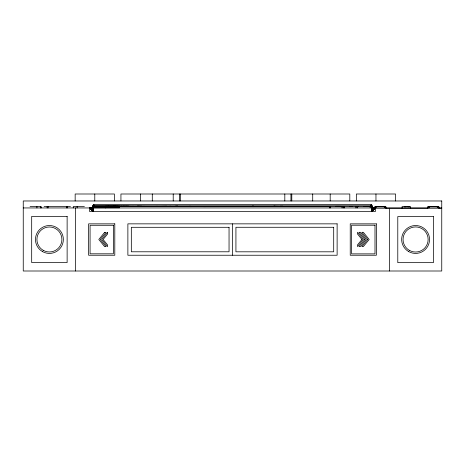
<?xml version="1.0" encoding="UTF-8"?>
<svg xmlns="http://www.w3.org/2000/svg" width="465" height="465" viewBox="0 0 465 465"><rect width="100%" height="100%" fill="white"/><g stroke="black" fill="none" stroke-linecap="round" stroke-linejoin="round"><path stroke-width="0.7" d="M94.267 206.477L93 206.553L114.448 206.477M118.953 206.251L123.341 206.536L123.341 206.233L105.642 206.257L118.284 206.251M122.08 206.536L122.08 206.228L119.552 206.39M129.659 206.239C128.782 206.913 124.097 206.443 128.398 206.239L123.341 206.233M133.455 206.239L133.455 206.53M141.04 206.53L141.04 206.228L137.251 206.245L143.569 206.53L143.569 206.239M147.359 206.53L166.743 206.251M176.438 206.472L175.171 206.512M247.235 206.512L93 206.251L93 207.785L119.552 207.762L119.546 206.228L93 206.251L105.642 206.228L105.642 207.948M191.609 206.669C190.929 206.565 187.18 206.338 190.342 206.257M196.666 206.669L199.194 206.39L196.666 206.53M197.927 206.669L197.927 206.373L201.723 206.669M202.984 206.669L205.513 206.669M190.342 206.669L204.251 206.53M210.569 206.669L213.104 206.39L210.569 206.53M211.837 206.669L211.837 206.39M219.422 206.669L204.251 206.669M218.155 206.53L233.325 206.512M225.74 206.669L223.212 206.53M329.406 207.948L329.406 206.477L188.761 206.472M330.673 207.948L330.673 206.512L328.145 206.512M342.048 207.948L342.048 206.512L344.577 206.512L344.577 207.948M343.315 207.948L343.315 206.53M355.958 207.948L355.958 206.512L358.486 206.512M357.219 207.948L357.219 206.53M373.075 207.989L372.634 208.227L375.488 207.948L375.488 211.436L89.513 211.436L89.513 207.948L93 208.105L93 211.436L89.513 207.948C91.123 207.652 91.285 209.401 93 209.674M93.709 206.024L93.709 205.42L93 205.379L94.011 205.205M372 207.948L371.994 207.111L369.855 207.07L369.861 206.512L371.279 206.483L372 206.553L93 206.53L93.721 206.483L93.721 205.792L371.279 205.792L371.279 206.541L372 206.553L372 208.227L375.488 207.948L372 211.436L372 208.006L375.488 207.948L372 211.401M104.375 206.53L95.528 206.53M130.927 206.53L130.927 206.239M132.188 206.53L132.194 206.239M144.83 206.53L144.83 206.239M177.7 206.512L161.268 206.53M253.553 206.669L257.348 206.53M268.724 206.547L264.934 206.53M323.088 206.384C317.217 206.855 331.196 206.076 321.821 206.53M338.258 206.321L335.73 206.53L340.787 206.53M364.804 206.512L366.071 206.379L363.543 206.384L368.6 206.53M93.709 205.89L93.709 205.42L93 205.617L93.715 205.699L93 206.018L93.721 206.547M115.756 206.251C115.181 205.181 114.169 207.059 114.495 206.111M371.122 207.088L371.128 206.53L372 206.396L371.285 205.983L372 205.803L371.291 205.28L371.291 204.583L93.709 204.583L93.709 205.28L93 205.205L93 208.105L91.948 208.291C90.001 207.425 95.418 208.692 91.326 208.204M371.64 206.547L371.279 206.483L371.291 204.583M373.058 208.651L374.488 208.337L372 209.698L372.872 209.564C376.836 206.698 373.349 210.163 372 210.383L372.872 209.058M93.634 206.541L93 206.506L93.721 206.483L93.709 204.583M370.547 205.205L372 205.205L372 208.227L375.488 207.948L372 211.116L375.488 207.948L372 208.076L375.488 207.948L372 211.186L375.488 207.948L372.035 208.169L375.488 207.948L372 211.255L375.488 207.948L372 208.285L375.488 207.948L372 211.366L375.488 207.948L23.25 207.948M93.709 206.512L93.477 206.448M373.139 208.192L372 209.297L375.488 207.948L372 208.024L374.482 207.971M372 208.308L375.488 207.948L372 211.087L375.488 207.948L372.918 208.058M90.065 208.442L89.513 207.948L93 211.273C91.216 210.587 91.175 208.419 89.513 207.948L93 211.11M92.605 210.046L91.838 209.651L92.57 210.122M90.117 207.965L93 208.355L91.46 208.093L92.087 208.239M373.36 208.151L375.488 207.948L372 211.017L373.255 209.512L375.488 207.948L372 208.128L372.965 208.035M373.761 207.977C376.371 207.925 370.657 208.262 372.657 208.111M372.895 208.192L374.453 208.058M374.837 208.512L375.156 208.221M374.837 208.46L372 210.662L375.488 207.948L373.924 208.029M372 211.034L375.488 207.948L373.802 208.093M372 208.622L372.86 208.378L372 208.959L375.488 207.948L372 210.976L375.488 207.948L372 208.523L374.941 208.076M372 210.959L375.488 207.948L372 209.297M372 210.383L375.488 207.948L372 210.104L374.988 208.14M374.488 208.337L373.744 208.826L374.18 208.965M372.692 208.146L373.139 208.07M372 208.791L373.244 208.814L375.069 208.018M373.622 208.047C370.076 208.157 375.336 207.931 373.052 207.994M372 209.698L374.685 208.442L372.872 209.564M375.703 207.251L377.202 206.553M90.425 208.006L89.513 207.948L93 211.273M372 208.704L372.86 208.378M430.172 206.553L428.55 207.251L430.311 206.553M375.162 207.251L376.836 206.553M374.982 207.251L376.714 206.553M429.753 206.553L427.8 207.251L429.846 206.553M427.992 207.251L429.916 206.553M89.972 208.012L93 208.936L91.605 208.936M385.95 208.227L385.95 206.972L384.619 206.553L376.121 206.553L374.79 206.972L374.79 208.227M376.121 206.553L374.79 206.972L385.95 206.972L384.619 206.553M372 208.523L372.035 208.169M438.96 208.227L438.96 206.972L437.582 206.553L429.178 206.553L427.8 206.972L427.8 208.227M91.739 208.895L91.989 210.424M429.189 206.553L427.8 206.972L438.96 206.972L437.571 206.553M372.32 208.616L372.843 208.465L372.169 208.57M374.279 208.006L373.976 208.012M373.854 208.07L373.261 208.117M374.151 208.337L372.825 208.553L374.651 208.035M373.302 208.105L373.017 208.122M114.489 206.512L113.228 206.257L114.541 206.245M91.593 208.244L93 207.948M91.745 207.948C91.96 208.75 92.361 206.588 92.727 209.326L93 209.424L91.605 209.424M374.488 208.175L374.819 208.14M371.291 205.28L372 205.205M372 208.215L372.575 208.157M91.094 208.117L90.704 208.117M92.105 208.291L93 208.221L91.326 207.948M372.808 208.105L373.372 208.076M371.279 206.541L369.861 206.512L371.279 206.483M372 208.047L372.587 208M175.171 206.53L175.171 206.233L177.7 206.222L177.7 206.53M280.104 206.251L282.633 206.262L280.104 206.53M143.569 206.448L141.04 206.228M168.853 206.53L171.382 206.53L170.114 206.239L168.853 206.53L171.382 206.53M239.649 206.512C234.511 206.216 244.7 206.594 239.649 206.39M252.292 206.251L253.553 206.233L253.553 206.53L252.292 206.251L253.553 206.233M275.048 206.512L273.78 206.251L275.048 206.233L275.048 206.53M261.138 206.512L258.61 206.53M288.951 206.512L273.78 206.251M295.275 206.512C290.108 206.222 300.367 206.582 295.275 206.39M302.86 206.512L300.332 206.53M314.235 206.53L316.764 206.512M349.634 206.53L352.162 206.53M369.861 206.53L371.198 206.541M307.917 206.53L310.446 206.431L306.65 206.53M127.131 206.53L128.398 206.518M108.926 206.245L108.037 206.245M176.438 206.257L177.7 206.245M363.543 206.384L364.81 206.379M93 205.205L94.453 205.205M123.341 206.245L135.983 206.53M335.73 206.315L340.787 206.321M118.052 206.477L180.786 206.472M30.068 206.553L41.013 206.553L41.013 207.948M44.094 206.553L70.477 206.553M84.392 206.553L73.272 206.553L73.272 207.948M404.155 206.832L406.247 206.832M407.642 206.832L409.735 206.832M436.844 206.553L438.96 207.251L437.007 206.553M385.758 207.948L427.992 207.948M438.768 207.948L441.75 207.948M375.488 208.227L441.75 208.227M90.21 208.442L93 208.442L92.686 208.855L89.983 208.175L93 210.133L89.513 207.948L93 208.442L91.46 208.093M373.877 208.942L374.953 208.942M91.605 209.918L93 209.918L90.594 208.43M91.605 210.349L93 210.349M91.553 208.192L92.582 207.948M371.634 207.105L371.994 207.111M129.665 206.414L128.398 206.216M273.78 206.53L272.519 206.53M245.968 206.53L244.706 206.373M225.74 206.512L227.007 206.53M370.57 206.518L371.128 206.53M90.727 208.285L92.651 208.39M374.871 207.965L375.488 208.006M90.082 208.099L90.454 208.349M93 210.285L89.513 207.948L93 209.512L89.513 207.948L93 210.808M436.914 206.553L438.768 207.251M93 209.424L89.513 207.948L91.71 209.047M436.449 206.553L438.21 207.251L436.589 206.553M384.026 206.553L385.758 207.251M90.751 208.471L90.082 208.186M383.904 206.553L385.578 207.251M383.538 206.553L385.037 207.251M90.629 208.593L93 209.918L89.513 207.948M90.123 208.221L90.611 208.506M90.727 209.07L90.071 208.413L93 210.965L89.588 207.994M90.652 208.675L91.814 209.57M90.082 208.308L90.663 208.762M91.925 210.052L93 210.965M92.297 208.343L92.163 207.948M127.131 206.228L123.341 206.536M316.764 206.53L315.502 206.53M410.473 208.227L410.473 206.553L402.103 206.553L402.103 208.227M395.575 200.973L395.575 193.998L356.341 193.998L356.341 200.973M389.438 208.227L389.438 271.002M375.958 193.998L375.958 200.973M349.802 200.973L349.802 193.998L120.935 193.998L120.935 200.973M330.185 193.998L330.185 200.973M312.713 193.998L312.713 200.973M291.788 193.998L291.788 200.973M290.951 193.998L290.951 200.973M284.812 193.998L284.812 200.973M232.5 223.851L232.5 255.239M180.188 193.998L180.188 200.973M179.786 193.998L179.786 200.973M173.213 193.998L173.213 200.973M170.114 206.239L170.114 206.53M156.211 206.239L156.211 206.53M152.288 193.998L152.288 200.973M140.552 193.998L140.552 200.973M139.773 206.239L139.773 206.53M138.512 206.239L138.512 206.53M114.396 200.973L114.396 193.998L75.161 193.998L75.161 200.973M94.779 193.998L94.779 200.973M77.126 206.553L77.126 207.948M75.562 207.948L75.562 271.002M67.448 206.553L67.448 207.948M66.431 206.553L66.431 207.948M48.075 206.553L48.075 207.948M47.134 206.553L47.134 207.948M40.885 206.553L40.885 207.948M36.927 206.553L36.927 207.948M157.478 206.239L157.472 206.239M309.184 206.408L312.974 206.53L309.184 206.425M373.994 208.064L374.412 207.989L373.994 208.064M104.631 232.378L98.807 239.475L104.631 246.642L106.09 246.642L100.26 239.475L106.09 232.378L104.631 232.378M107.543 232.378L101.719 239.475L107.543 246.642L107.543 244.927L103.114 239.475L107.543 234.075L107.543 232.378M361.956 239.475L357.527 244.875L357.527 246.572L363.351 239.475L357.527 232.308L357.527 234.023L361.956 239.475M364.81 239.475L358.98 246.572L360.439 246.572L366.263 239.475L360.439 232.308L358.98 232.308L364.81 239.475M367.722 239.475L361.892 246.572L363.351 246.572L369.175 239.475L363.351 232.308L361.892 232.308L367.722 239.475M441.75 200.973L23.25 200.973L23.25 271.002L441.75 271.002L441.75 200.973M67.129 216.382L31.684 216.382L31.684 262.568L67.129 262.568L67.129 216.382M433.403 216.574L397.784 216.574L397.784 262.655L433.403 262.655L433.403 216.574M114.797 223.851L88.641 223.851L88.641 255.239L114.797 255.239L114.797 223.851M337.125 223.851L127.875 223.851L127.875 255.239L337.125 255.239L337.125 223.851M376.359 223.851L350.238 223.851L350.238 255.239L376.359 255.239L376.359 223.851M374.993 225.217L351.604 225.217L351.604 253.873L374.993 253.873L374.993 225.217M113.367 225.281L90.071 225.281L90.071 253.809L113.367 253.809L113.367 225.281M333.696 227.28L235.929 227.28L235.929 251.809L333.696 251.809L333.696 227.28M229.047 227.304L131.328 227.304L131.328 251.786L229.047 251.786L229.047 227.304M281.366 206.251L281.366 206.251M43.164 250.292A12.491 12.491 0 0 0 61.897 239.475A12.491 12.491 0 0 0 43.164 228.658A12.491 12.491 0 0 0 43.164 250.292M409.322 250.339A12.543 12.543 0 0 0 428.137 239.475A12.543 12.543 0 0 0 409.322 228.611A12.543 12.543 0 0 0 409.322 250.339M408.619 251.553A13.95 13.95 0 0 0 429.544 239.475A13.95 13.95 0 0 0 408.619 227.397A13.95 13.95 0 0 0 408.619 251.553M42.431 251.553A13.95 13.95 0 0 0 63.356 239.475A13.95 13.95 0 0 0 42.431 227.397A13.95 13.95 0 0 0 42.431 251.553"/></g></svg>
